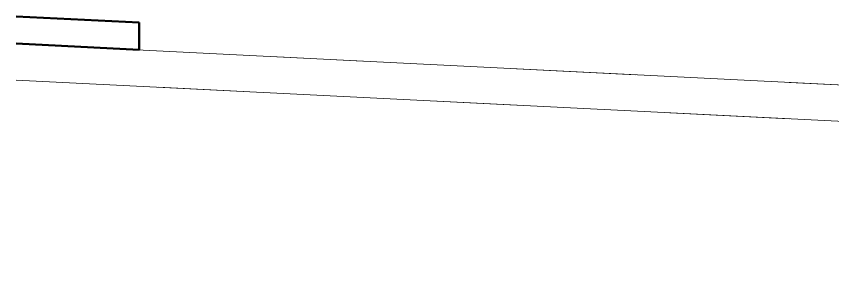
# Model space of a CAD drawing. Header units: metres. Extents: x 10 to 831, y 10 to 584.
# Drawn here: x 30 to 39.57, y 297.79 to 300.72 of the extents above; entities that cross this region are included whole.
import ezdxf

# ---------------------------------------------------------------- set-up
doc = ezdxf.new("R2010")
doc.units = ezdxf.units.M
doc.layers.add('CUT', color=7, linetype='Continuous', lineweight=50)
doc.layers.add('VIS', color=8, linetype='Continuous', lineweight=13)

msp = doc.modelspace()

# ---------------------------------------------------------------- linework, layer by layer
at = {"layer": 'CUT'}
for p, q in [((31.44, 300.65), (30, 300.722)), ((31.44, 300.33), (31.44, 300.65)), ((30, 300.402), (31.44, 300.33))]:
    msp.add_line(p, q, dxfattribs=at)
at = {"layer": 'VIS'}
for p, q in [((31.44, 300.65), (30, 300.722)), ((31.44, 300.65), (30, 300.722)), ((31.44, 300.65), (31.44, 300.65)), ((31.44, 300.33), (31.44, 300.65)), ((31.44, 300.33), (31.44, 300.65)), ((31.44, 300.33), (30, 300.402)), ((30, 300.4019), (72.6768, 298.268)), ((30.8624, 300.3588), (30, 300.4019)), ((30.1544, 300.3944), (31.44, 300.33)), ((31.44, 300.33), (31.44, 300.33)), ((34.0636, 300.1988), (33.0632, 300.2488)), ((37.2648, 300.0388), (35.8644, 300.1088)), ((73.6772, 297.79), (30, 299.9739)), ((31.6628, 299.8908), (32.6632, 299.8408)), ((40.466, 299.8788), (39.0652, 299.9488)), ((34.4636, 299.7508), (35.8644, 299.6808)), ((37.6648, 299.5908), (39.0652, 299.5208))]:
    msp.add_line(p, q, dxfattribs=at)

doc.saveas('drawing.dxf')
